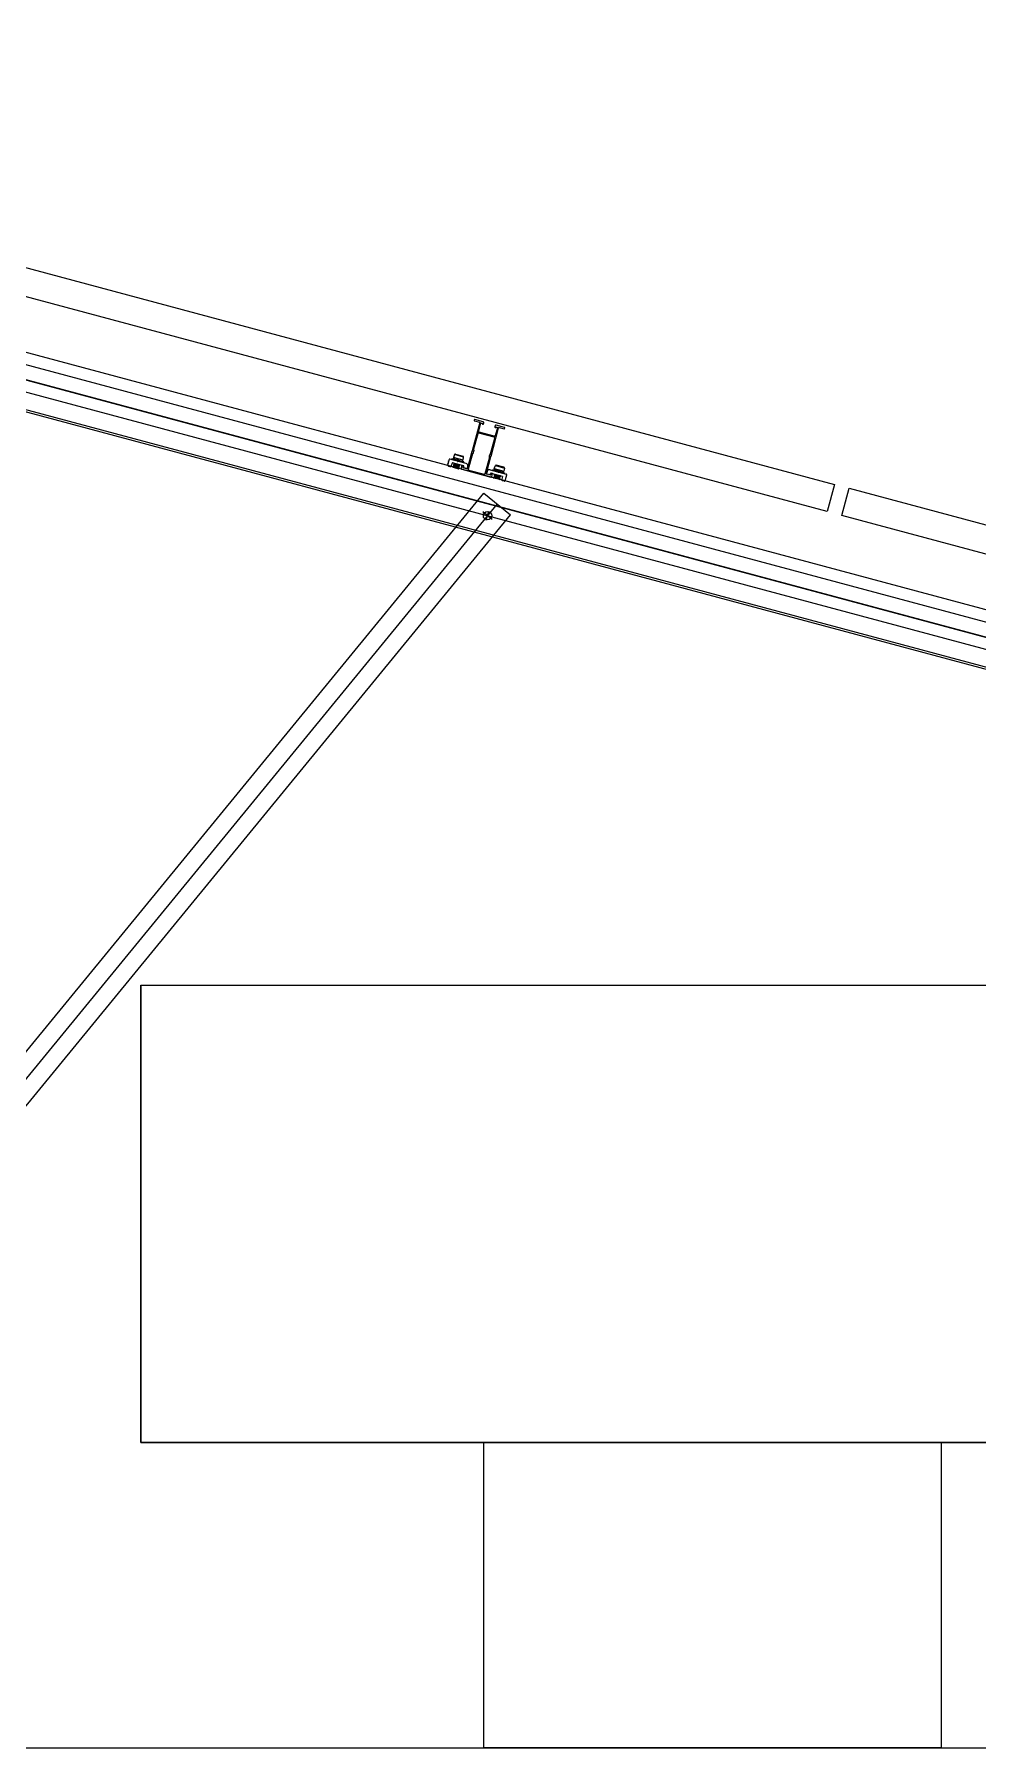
# Model space of a CAD drawing. Header units: millimetres. Extents: x -981 to 40050, y -7777 to 26000.
# Drawn here: x 20228 to 21466, y -6000 to -3753 of the extents above; entities that cross this region are included whole.
import ezdxf

# ---------------------------------------------------------------- set-up
doc = ezdxf.new("R2010")
doc.units = ezdxf.units.MM
doc.layers.add('SECTION', color=7, linetype='Continuous')

# ---------------------------------------------------------------- blocks, each defined once
blk = doc.blocks.new('TCR_PWA_TANK_ROOF_40X26_240_SIDE_SECTION')
for points in [[(5075.5, 2246.6), (7277.8, 1656.5), (7268.2, 1620.8), (5065.9, 2210.9), (5075.5, 2246.6)], [(5222.7, 2018.2), (9086.4, 982.9), (9105.8, 1055.4), (5242.1, 2090.7), (5222.7, 2018.2)], [(5238.1, 2075.7), (9101.8, 1040.4)], [(5233.1, 2056.9), (9096.8, 1021.6)], [(5233.2, 2057.3), (9096.9, 1022.1)], [(5229.2, 2042.4), (9092.9, 1007.1)], [(5223.4, 2020.6), (9087.1, 985.4)], [(6812.5, 1737.4), (6802.6, 1700.3), (6802.6, 1700.3), (6802.7, 1700.2), (6802.7, 1700.1), (6802.8, 1700.1), (6802.8, 1700), (6802.8, 1699.9), (6802.7, 1699.8), (6802.7, 1699.8), (6802.6, 1699.7), (6802.6, 1699.7), (6802.5, 1699.7), (6802.4, 1699.7), (6796.5, 1677.8), (6796.4, 1677.4), (6796.1, 1677.2), (6795.7, 1677.1), (6795.3, 1677.1), (6791.6, 1678.1), (6791.5, 1678.1), (6791.3, 1678.2), (6791.1, 1678.4), (6791, 1678.5), (6791, 1678.7), (6790.9, 1678.9), (6790.9, 1679.1), (6790.9, 1679.3), (6791.2, 1680.3), (6791.2, 1680.3), (6791.2, 1680.4), (6791.2, 1680.5), (6791.1, 1680.6), (6791.1, 1680.7), (6791, 1680.8), (6790.9, 1680.8), (6790.8, 1680.9), (6789.9, 1681.1), (6789.8, 1681.1), (6789.7, 1681.1), (6789.6, 1681.1), (6789.5, 1681.1), (6789.4, 1681), (6789.3, 1680.9), (6789.3, 1680.9), (6789.3, 1680.8), (6788.4, 1677.4), (6788.3, 1677.2), (6788.3, 1677), (6788.4, 1676.8), (6788.5, 1676.6), (6788.6, 1676.5), (6788.7, 1676.3), (6788.9, 1676.2), (6789.1, 1676.2), (6827.1, 1666), (6827.3, 1665.9), (6827.5, 1665.9), (6827.7, 1666), (6827.9, 1666.1), (6828, 1666.2), (6828.2, 1666.3), (6828.3, 1666.5), (6828.3, 1666.7), (6829.2, 1670.1), (6829.3, 1670.3), (6829.2, 1670.4), (6829.1, 1670.6), (6828.9, 1670.7), (6827.9, 1670.9), (6827.8, 1670.9), (6827.7, 1670.9), (6827.6, 1670.9), (6827.6, 1670.9), (6827.5, 1670.8), (6827.4, 1670.7), (6827.4, 1670.7), (6827.3, 1670.6), (6827.1, 1669.6), (6826.9, 1669.3), (6826.6, 1669), (6826.2, 1668.9), (6825.8, 1668.9), (6822.2, 1669.9), (6822, 1670), (6821.8, 1670.1), (6821.7, 1670.2), (6821.6, 1670.3), (6821.5, 1670.5), (6821.4, 1670.7), (6821.4, 1670.9), (6821.5, 1671.1), (6827.3, 1693), (6827.2, 1693.1), (6827.1, 1693.2), (6827.1, 1693.3), (6827.1, 1693.4), (6827.2, 1693.5), (6827.3, 1693.6), (6827.4, 1693.6), (6827.5, 1693.6), (6837.4, 1730.7), (6837.5, 1730.9), (6837.7, 1731), (6837.8, 1731.1), (6838, 1731.1), (6844.6, 1729.3), (6844.8, 1729.3), (6845, 1729.4), (6845.1, 1729.5), (6845.2, 1729.7), (6845.4, 1730.4), (6845.4, 1730.6), (6845.4, 1730.8), (6845.3, 1731), (6845.1, 1731), (6834.1, 1734), (6833.7, 1734), (6833.3, 1733.9), (6833, 1733.6), (6832.8, 1733.3), (6832.4, 1731.7), (6832.4, 1731.6), (6832.4, 1731.5), (6832.4, 1731.4), (6832.5, 1731.4), (6832.5, 1731.3), (6832.6, 1731.2), (6832.7, 1731.2), (6832.8, 1731.1), (6833.4, 1731), (6833.4, 1731), (6833.5, 1731), (6833.5, 1731), (6833.6, 1731), (6833.6, 1731), (6833.7, 1731.1), (6833.7, 1731.1), (6833.7, 1731.2), (6833.8, 1731.4), (6833.8, 1731.4), (6833.8, 1731.5), (6833.9, 1731.5), (6833.9, 1731.6), (6834, 1731.6), (6834, 1731.6), (6834.1, 1731.6), (6834.1, 1731.6), (6835.3, 1731.3), (6835.5, 1731.2), (6835.6, 1731), (6835.7, 1730.9), (6835.7, 1730.7), (6832.9, 1720.3), (6832.8, 1720.1), (6832.7, 1720), (6832.6, 1719.8), (6832.4, 1719.7), (6832.2, 1719.6), (6832.1, 1719.6), (6831.9, 1719.6), (6831.7, 1719.6), (6812, 1724.9), (6811.8, 1725), (6811.6, 1725.1), (6811.5, 1725.2), (6811.3, 1725.4), (6811.3, 1725.5), (6811.2, 1725.7), (6811.2, 1725.9), (6811.2, 1726.1), (6814, 1736.5), (6814.1, 1736.6), (6814.3, 1736.8), (6814.4, 1736.8), (6814.6, 1736.8), (6815.8, 1736.5), (6815.9, 1736.5), (6816, 1736.4), (6816, 1736.3), (6816, 1736.1), (6816, 1735.9), (6815.9, 1735.8), (6816, 1735.7), (6816.1, 1735.6), (6816.2, 1735.6), (6816.7, 1735.4), (6816.9, 1735.4), (6817.1, 1735.5), (6817.3, 1735.6), (6817.4, 1735.8), (6817.8, 1737.3), (6817.8, 1737.5), (6817.8, 1737.7), (6817.7, 1737.9), (6817.7, 1738.1), (6817.6, 1738.2), (6817.4, 1738.4), (6817.2, 1738.5), (6817.1, 1738.5), (6806, 1741.5), (6806, 1741.5), (6805.9, 1741.5), (6805.8, 1741.5), (6805.7, 1741.4), (6805.6, 1741.4), (6805.5, 1741.3), (6805.5, 1741.2), (6805.4, 1741.1), (6805.2, 1740.4), (6805.2, 1740.2), (6805.3, 1740), (6805.4, 1739.8), (6805.6, 1739.8), (6812.2, 1738), (6812.3, 1737.9), (6812.5, 1737.8), (6812.5, 1737.6), (6812.5, 1737.4)], [(6826.8, 1696.6), (6832.3, 1717), (6832.3, 1717.2), (6832.3, 1717.4), (6832.3, 1717.5), (6832.2, 1717.7), (6832.1, 1717.9), (6831.9, 1718), (6831.8, 1718.1), (6831.6, 1718.2), (6811.3, 1723.6), (6810.9, 1723.7), (6810.5, 1723.5), (6810.3, 1723.3), (6810.1, 1722.9), (6804.6, 1702.5), (6804.7, 1701), (6804.4, 1699.5), (6803.9, 1698), (6803.1, 1696.7), (6797.6, 1676.5), (6797.6, 1676.3), (6797.6, 1676.1), (6797.6, 1675.9), (6797.7, 1675.7), (6797.8, 1675.5), (6798, 1675.4), (6798.2, 1675.3), (6798.3, 1675.2), (6818.6, 1669.8), (6819, 1669.8), (6819.4, 1669.9), (6819.7, 1670.1), (6819.8, 1670.5), (6825.3, 1690.8), (6825.2, 1692.3), (6825.5, 1693.8), (6826, 1695.3), (6826.8, 1696.6)], [(6771.5, 1685.1), (6771.4, 1685), (6771.3, 1685), (6771.2, 1684.9), (6771.2, 1684.8)], [(6771.5, 1685.1), (6771.6, 1685.1), (6771.7, 1685.2), (6771.8, 1685.3), (6771.9, 1685.4), (6771.9, 1685.6), (6771.9, 1685.7), (6771.8, 1685.9), (6771.7, 1686)], [(6771.6, 1686.3), (6771.8, 1687.3)], [(6771.6, 1686.3), (6771.6, 1686.2), (6771.6, 1686.1), (6771.6, 1686), (6771.7, 1686)], [(6772.1, 1687.5), (6772, 1687.5), (6771.9, 1687.4), (6771.9, 1687.3), (6771.8, 1687.3)], [(6772.1, 1687.5), (6772.2, 1687.5), (6772.4, 1687.6), (6772.5, 1687.7), (6772.5, 1687.8), (6772.5, 1688), (6772.5, 1688.1), (6772.4, 1688.3), (6772.3, 1688.4)], [(6772.2, 1688.7), (6772.3, 1688.9)], [(6772.2, 1688.7), (6772.2, 1688.6), (6772.2, 1688.5), (6772.3, 1688.4), (6772.3, 1688.4)], [(6773.5, 1689.6), (6773.3, 1689.7), (6773.1, 1689.7), (6772.9, 1689.6), (6772.8, 1689.5), (6772.6, 1689.4), (6772.5, 1689.3), (6772.4, 1689.1), (6772.3, 1688.9)], [(6794.8, 1684), (6773.5, 1689.6)], [(6776.1, 1689.8), (6776, 1689.2)], [(6776, 1689.2), (6776, 1689.1), (6776, 1689), (6776.1, 1689), (6776.1, 1688.9)], [(6776, 1689.2), (6791.4, 1685.1)], [(6776.2, 1689.9), (6776.2, 1689.9), (6776.2, 1689.9), (6776.2, 1689.9), (6776.2, 1689.8), (6776.2, 1689.8), (6776.2, 1689.8), (6776.1, 1689.8), (6776.1, 1689.8)], [(6791.6, 1685.6), (6776.1, 1689.8)], [(6776.4, 1689.9), (6776.4, 1689.9), (6776.3, 1689.9), (6776.3, 1689.9), (6776.3, 1689.9), (6776.3, 1689.9), (6776.3, 1689.9), (6776.3, 1689.9), (6776.2, 1689.9)], [(6791.6, 1685.8), (6776.2, 1689.9)], [(6791.5, 1685.9), (6776.4, 1689.9)], [(6778.4, 1691.3), (6777.9, 1689.7)], [(6777.9, 1689.7), (6777.9, 1689.6), (6778, 1689.6), (6778, 1689.5), (6778.1, 1689.5)], [(6777.9, 1689.7), (6783.9, 1688.1)], [(6779.6, 1695.4), (6778.2, 1691.5)], [(6790.7, 1688.1), (6778.2, 1691.5)], [(6778.6, 1691.4), (6778.6, 1691.4), (6778.5, 1691.4), (6778.5, 1691.4), (6778.4, 1691.4), (6778.4, 1691.3), (6778.4, 1691.3), (6778.4, 1691.3), (6778.4, 1691.3)], [(6784.3, 1689.7), (6778.4, 1691.3)], [(6780.8, 1696), (6780.4, 1696), (6780, 1695.9), (6779.8, 1695.7), (6779.6, 1695.4)], [(6791.4, 1692.2), (6779.6, 1695.4)], [(6780.8, 1696), (6790.7, 1693.3)], [(6783.4, 1687), (6783.4, 1686.9), (6783.4, 1686.8), (6783.5, 1686.7), (6783.6, 1686.6), (6783.7, 1686.6), (6783.8, 1686.7), (6783.9, 1686.7), (6784, 1686.9)], [(6783.4, 1686.9), (6783.9, 1686.7)], [(6783.4, 1686.7), (6783.7, 1686.6)], [(6783.9, 1688.1), (6783.9, 1688.1), (6783.9, 1688.1), (6783.9, 1688.1), (6783.9, 1688.1), (6783.9, 1688), (6783.9, 1688), (6783.8, 1688), (6783.8, 1688), (6783.8, 1688), (6783.8, 1688), (6783.8, 1688), (6783.8, 1688), (6783.8, 1688), (6783.8, 1688), (6783.8, 1688), (6783.8, 1687.9), (6783.8, 1687.9), (6783.7, 1687.9), (6783.7, 1687.9), (6783.7, 1687.9)], [(6783.9, 1688.1), (6784.3, 1689.7)], [(6784.2, 1689.9), (6784.3, 1689.9), (6784.3, 1689.9), (6784.3, 1689.9), (6784.3, 1689.8), (6784.3, 1689.8), (6784.3, 1689.8), (6784.3, 1689.8), (6784.3, 1689.8), (6784.3, 1689.8), (6784.3, 1689.8), (6784.3, 1689.7), (6784.3, 1689.7), (6784.3, 1689.7), (6784.3, 1689.7), (6784.3, 1689.7), (6784.3, 1689.7), (6784.3, 1689.7), (6784.3, 1689.7), (6784.3, 1689.7), (6784.3, 1689.7)], [(6784.2, 1687.8), (6784.2, 1687.8), (6784.2, 1687.8), (6784.2, 1687.8), (6784.2, 1687.8), (6784.2, 1687.8), (6784.2, 1687.8), (6784.2, 1687.9), (6784.3, 1687.9), (6784.3, 1687.9), (6784.3, 1687.9), (6784.3, 1687.9), (6784.3, 1687.9), (6784.3, 1687.9), (6784.3, 1687.9), (6784.3, 1688), (6784.3, 1688), (6784.3, 1688), (6784.3, 1688), (6784.3, 1688), (6784.3, 1688)], [(6784.3, 1688), (6784.7, 1689.5)], [(6784.3, 1688), (6790, 1686.5)], [(6784.7, 1689.5), (6784.7, 1689.6), (6784.7, 1689.6), (6784.8, 1689.6), (6784.8, 1689.6), (6784.8, 1689.6), (6784.8, 1689.6), (6784.8, 1689.6), (6784.8, 1689.7), (6784.8, 1689.7), (6784.7, 1689.7), (6784.7, 1689.7), (6784.7, 1689.7), (6784.7, 1689.7), (6784.7, 1689.7), (6784.7, 1689.7), (6784.7, 1689.7), (6784.7, 1689.7), (6784.7, 1689.8), (6784.7, 1689.8), (6784.7, 1689.8)], [(6790.4, 1688), (6784.7, 1689.5)], [(6789.8, 1686.3), (6789.8, 1686.3), (6789.8, 1686.3), (6789.9, 1686.3), (6789.9, 1686.3), (6789.9, 1686.4), (6790, 1686.4), (6790, 1686.4), (6790, 1686.5)], [(6790, 1686.5), (6790.4, 1688)], [(6790.4, 1688), (6790.4, 1688.1), (6790.4, 1688.2), (6790.4, 1688.2), (6790.3, 1688.3)], [(6791.4, 1692.2), (6791.4, 1692.6), (6791.3, 1692.9), (6791, 1693.2), (6790.7, 1693.3)], [(6790.7, 1688.1), (6791.4, 1692.2)], [(6791.2, 1684.9), (6791.2, 1684.9), (6791.3, 1684.9), (6791.3, 1684.9), (6791.3, 1684.9), (6791.4, 1685), (6791.4, 1685), (6791.4, 1685), (6791.4, 1685.1)], [(6791.4, 1685.1), (6791.6, 1685.6)], [(6791.6, 1685.8), (6791.6, 1685.8), (6791.5, 1685.8), (6791.5, 1685.8), (6791.5, 1685.8), (6791.5, 1685.9), (6791.5, 1685.9), (6791.5, 1685.9), (6791.5, 1685.9)], [(6791.6, 1685.6), (6791.6, 1685.7), (6791.6, 1685.7), (6791.6, 1685.7), (6791.6, 1685.7), (6791.6, 1685.7), (6791.6, 1685.8), (6791.6, 1685.8), (6791.6, 1685.8)], [(6770.5, 1682.2), (6770.4, 1681.6), (6770.6, 1681), (6771, 1680.6), (6771.5, 1680.3)], [(6770.5, 1682.2), (6770.6, 1682.4)], [(6770.8, 1682.6), (6770.7, 1682.6), (6770.6, 1682.6), (6770.6, 1682.5), (6770.6, 1682.4)], [(6770.8, 1682.6), (6770.9, 1682.7), (6771.1, 1682.8), (6771.2, 1682.9), (6771.2, 1683), (6771.2, 1683.2), (6771.2, 1683.3), (6771.1, 1683.4), (6771, 1683.5)], [(6770.9, 1683.9), (6771.2, 1684.8)], [(6770.9, 1683.9), (6770.9, 1683.8), (6770.9, 1683.7), (6771, 1683.6), (6771, 1683.5)], [(6771.5, 1680.3), (6773.5, 1679.8)], [(6773.5, 1679.8), (6773.8, 1679.8), (6774.1, 1679.8), (6774.3, 1679.9), (6774.6, 1680), (6774.9, 1680.1), (6775.1, 1680.4), (6775.2, 1680.6), (6775.3, 1680.9)], [(6776.2, 1684.3), (6775.3, 1680.9)], [(6776.8, 1684.6), (6776.7, 1684.6), (6776.6, 1684.6), (6776.5, 1684.6), (6776.5, 1684.6), (6776.4, 1684.5), (6776.3, 1684.4), (6776.3, 1684.4), (6776.2, 1684.3)], [(6791.3, 1680.7), (6776.8, 1684.6)], [(6777.5, 1679.2), (6777.4, 1679.1)], [(6777.4, 1679.1), (6777.9, 1678.6)], [(6777.4, 1679.1), (6785.1, 1677)], [(6778.1, 1679.4), (6777.5, 1679.2)], [(6777.5, 1679.2), (6785.2, 1677.2)], [(6777.7, 1680), (6777.6, 1679.9)], [(6777.6, 1679.9), (6778.1, 1679.4)], [(6777.6, 1679.9), (6785.4, 1677.8)], [(6778.3, 1680.2), (6777.7, 1680)], [(6777.7, 1680), (6785.4, 1677.9)], [(6777.9, 1680.8), (6777.8, 1680.7)], [(6777.8, 1680.7), (6778.3, 1680.2)], [(6777.8, 1680.7), (6785.6, 1678.6)], [(6778.5, 1681), (6777.9, 1680.8)], [(6777.9, 1680.8), (6785.6, 1678.7)], [(6778.7, 1681.7), (6778.1, 1681.6)], [(6778.1, 1681.6), (6778.1, 1681.4)], [(6778.1, 1681.6), (6785.8, 1679.5)], [(6778.1, 1681.4), (6778.5, 1681)], [(6778.1, 1681.4), (6785.8, 1679.4)], [(6778.1, 1679.4), (6784.7, 1677.6)], [(6779, 1682.5), (6778.3, 1682.4)], [(6778.3, 1682.4), (6778.3, 1682.2)], [(6778.3, 1682.4), (6786, 1680.3)], [(6778.3, 1682.2), (6778.7, 1681.7)], [(6778.3, 1682.2), (6786, 1680.2)], [(6778.3, 1680.2), (6784.9, 1678.4)], [(6779.2, 1683.3), (6778.5, 1683.1)], [(6778.5, 1683.1), (6778.5, 1683)], [(6778.5, 1683.1), (6786.2, 1681.1)], [(6778.5, 1683), (6779, 1682.5)], [(6778.5, 1683), (6786.2, 1680.9)], [(6778.5, 1681), (6785.1, 1679.2)], [(6779.1, 1684), (6778.7, 1683.9)], [(6778.7, 1683.9), (6778.7, 1683.8)], [(6778.7, 1683.9), (6786.4, 1681.9)], [(6778.7, 1683.8), (6779.2, 1683.3)], [(6778.7, 1683.8), (6786.4, 1681.7)], [(6778.7, 1681.7), (6785.3, 1680)], [(6779, 1682.5), (6785.5, 1680.8)], [(6779.2, 1683.3), (6785.8, 1681.6)], [(6784.5, 1676.9), (6785.1, 1677)], [(6784.7, 1677.6), (6785.4, 1677.8)], [(6785.2, 1677.2), (6784.7, 1677.6)], [(6784.9, 1678.4), (6785.6, 1678.6)], [(6785.4, 1677.9), (6784.9, 1678.4)], [(6785.1, 1679.2), (6785.8, 1679.4)], [(6785.6, 1678.7), (6785.1, 1679.2)], [(6785.1, 1677), (6785.2, 1677.2)], [(6785.3, 1680), (6786, 1680.2)], [(6785.8, 1679.5), (6785.3, 1680)], [(6785.4, 1677.8), (6785.4, 1677.9)], [(6785.5, 1680.8), (6786.2, 1680.9)], [(6786, 1680.3), (6785.5, 1680.8)], [(6785.6, 1678.6), (6785.6, 1678.7)], [(6785.8, 1681.6), (6786.4, 1681.7)], [(6786.2, 1681.1), (6785.8, 1681.6)], [(6785.8, 1679.4), (6785.8, 1679.5)], [(6786, 1680.2), (6786, 1680.3)], [(6786.4, 1681.9), (6786.2, 1682.1)], [(6786.2, 1680.9), (6786.2, 1681.1)], [(6786.4, 1681.7), (6786.4, 1681.9)], [(6788.5, 1677.8), (6789.3, 1680.8)], [(6789.9, 1681.1), (6789.8, 1681.1), (6789.7, 1681.1), (6789.6, 1681.1), (6789.5, 1681.1), (6789.4, 1681), (6789.3, 1680.9), (6789.3, 1680.9), (6789.3, 1680.8)], [(6791.2, 1680.3), (6791.2, 1680.5), (6791.1, 1680.6), (6791, 1680.8), (6790.8, 1680.9)], [(6791.2, 1680.3), (6790.9, 1679.3)], [(6790.9, 1679.3), (6790.9, 1678.9), (6791, 1678.5), (6791.3, 1678.2), (6791.6, 1678.1)], [(6791.7, 1680.1), (6791.7, 1680.3), (6791.6, 1680.5), (6791.5, 1680.6), (6791.3, 1680.7)], [(6791.3, 1678.7), (6791.7, 1680.1)], [(6791.3, 1678.7), (6791.3, 1678.6), (6791.3, 1678.5), (6791.3, 1678.4), (6791.3, 1678.3)], [(6791.6, 1678.1), (6795.3, 1677.1)], [(6796.9, 1680.3), (6797, 1681.5), (6796.6, 1682.6), (6795.8, 1683.4), (6794.8, 1684)], [(6795.3, 1677.1), (6795.5, 1677), (6795.7, 1677.1), (6795.9, 1677.1), (6796.1, 1677.2), (6796.2, 1677.3), (6796.4, 1677.4), (6796.5, 1677.6), (6796.5, 1677.8)], [(6796.1, 1677.4), (6796, 1677.2), (6796, 1677.2)], [(6796.9, 1680.3), (6796.1, 1677.4)], [(6821.5, 1671.1), (6821.4, 1670.9), (6821.4, 1670.7), (6821.5, 1670.5), (6821.6, 1670.3), (6821.7, 1670.2), (6821.8, 1670.1), (6822, 1670), (6822.2, 1669.9)], [(6822.4, 1673.4), (6821.6, 1670.5)], [(6821.6, 1670.5), (6821.6, 1670.4), (6821.6, 1670.3)], [(6825.8, 1668.9), (6822.2, 1669.9)], [(6826.1, 1675.6), (6824.9, 1675.6), (6823.8, 1675.3), (6822.9, 1674.5), (6822.4, 1673.4)], [(6825.8, 1668.9), (6826.2, 1668.9), (6826.6, 1669), (6826.9, 1669.3), (6827.1, 1669.6)], [(6826.1, 1675.6), (6847.3, 1669.9)], [(6826.3, 1668.9), (6826.3, 1669), (6826.4, 1669.1), (6826.4, 1669.2), (6826.4, 1669.3)], [(6826.4, 1669.3), (6826.8, 1670.7)], [(6827.4, 1671.1), (6827.2, 1671.1), (6827.1, 1671), (6826.9, 1670.9), (6826.8, 1670.7)], [(6827.3, 1670.6), (6827.1, 1669.6)], [(6827.9, 1670.9), (6827.7, 1670.9), (6827.6, 1670.9), (6827.4, 1670.8), (6827.3, 1670.6)], [(6827.4, 1671.1), (6841.9, 1667.2)], [(6828.3, 1666.7), (6829.2, 1670.1)], [(6829.2, 1670.1), (6829.3, 1670.2), (6829.3, 1670.2), (6829.2, 1670.3), (6829.2, 1670.4), (6829.1, 1670.5), (6829.1, 1670.6), (6829, 1670.6), (6828.9, 1670.7)], [(6829.5, 1674.9), (6829.7, 1675.4)], [(6829.5, 1674.9), (6829.5, 1674.8), (6829.5, 1674.8), (6829.5, 1674.7), (6829.5, 1674.7), (6829.5, 1674.7), (6829.6, 1674.6), (6829.6, 1674.6), (6829.6, 1674.6)], [(6845, 1670.7), (6829.5, 1674.9)], [(6829.7, 1675.4), (6829.7, 1675.5), (6829.7, 1675.5), (6829.7, 1675.5), (6829.7, 1675.5), (6829.7, 1675.5), (6829.7, 1675.5), (6829.7, 1675.5), (6829.7, 1675.6)], [(6829.7, 1675.6), (6829.8, 1675.6), (6829.8, 1675.6), (6829.8, 1675.6), (6829.8, 1675.6), (6829.8, 1675.6), (6829.9, 1675.6), (6829.9, 1675.6), (6829.9, 1675.6)], [(6829.7, 1675.6), (6845.1, 1671.4)], [(6829.7, 1675.4), (6845.1, 1671.3)], [(6829.9, 1675.6), (6845, 1671.5)], [(6830.9, 1664.8), (6831, 1664.9)], [(6831.4, 1664.3), (6830.9, 1664.8)], [(6838.7, 1662.7), (6830.9, 1664.8)], [(6831, 1664.9), (6831.6, 1665.1)], [(6838.7, 1662.8), (6831, 1664.9)], [(6831.1, 1665.5), (6831.2, 1665.7)], [(6831.6, 1665.1), (6831.1, 1665.5)], [(6838.9, 1663.5), (6831.1, 1665.5)], [(6831.2, 1665.7), (6831.8, 1665.8)], [(6838.9, 1663.6), (6831.2, 1665.7)], [(6831.4, 1675.4), (6831.9, 1676.9)], [(6831.4, 1675.4), (6831.4, 1675.3), (6831.4, 1675.3), (6831.5, 1675.3), (6831.5, 1675.2), (6831.5, 1675.2), (6831.5, 1675.2), (6831.6, 1675.1), (6831.6, 1675.1)], [(6837.1, 1673.8), (6831.4, 1675.4)], [(6831.4, 1666.5), (6832, 1666.6)], [(6831.4, 1666.3), (6831.4, 1666.5)], [(6839.1, 1664.4), (6831.4, 1666.5)], [(6831.8, 1665.8), (6831.4, 1666.3)], [(6839.1, 1664.3), (6831.4, 1666.3)], [(6831.6, 1667.2), (6832.3, 1667.4)], [(6831.6, 1667.1), (6831.6, 1667.2)], [(6839.3, 1665.2), (6831.6, 1667.2)], [(6832, 1666.6), (6831.6, 1667.1)], [(6839.3, 1665), (6831.6, 1667.1)], [(6838.2, 1663.3), (6831.6, 1665.1)], [(6831.7, 1677.2), (6833.1, 1681)], [(6831.7, 1677.2), (6844.2, 1673.8)], [(6831.8, 1668), (6832.5, 1668.2)], [(6831.8, 1667.9), (6831.8, 1668)], [(6839.5, 1665.9), (6831.8, 1668)], [(6832.3, 1667.4), (6831.8, 1667.9)], [(6839.5, 1665.8), (6831.8, 1667.9)], [(6838.4, 1664.1), (6831.8, 1665.8)], [(6832.1, 1677.1), (6832, 1677.1), (6832, 1677), (6831.9, 1677), (6831.9, 1676.9)], [(6831.9, 1676.9), (6837.5, 1675.4)], [(6832, 1668.8), (6832.7, 1669)], [(6832, 1668.7), (6832, 1668.8)], [(6839.7, 1666.7), (6832, 1668.8)], [(6832.5, 1668.2), (6832, 1668.7)], [(6839.7, 1666.6), (6832, 1668.7)], [(6838.6, 1664.9), (6832, 1666.6)], [(6832.2, 1669.6), (6832.6, 1669.7)], [(6832.2, 1669.5), (6832.2, 1669.6)], [(6840, 1667.5), (6832.2, 1669.6)], [(6832.7, 1669), (6832.2, 1669.5)], [(6839.9, 1667.4), (6832.2, 1669.5)], [(6838.8, 1665.6), (6832.3, 1667.4)], [(6839.1, 1666.4), (6832.5, 1668.2)], [(6839.3, 1667.2), (6832.7, 1669)], [(6834.3, 1681.6), (6833.9, 1681.7), (6833.6, 1681.6), (6833.3, 1681.3), (6833.1, 1681)], [(6833.1, 1681), (6844.9, 1677.8)], [(6844.2, 1679), (6834.3, 1681.6)], [(6836.9, 1672.7), (6836.9, 1672.5), (6836.9, 1672.4), (6837, 1672.4), (6837.1, 1672.3), (6837.2, 1672.3), (6837.3, 1672.3), (6837.4, 1672.4), (6837.5, 1672.5)], [(6837.4, 1672.4), (6836.9, 1672.5)], [(6837.3, 1672.3), (6837, 1672.4)], [(6837.1, 1673.8), (6837.5, 1675.4)], [(6837.2, 1673.6), (6837.2, 1673.6), (6837.2, 1673.6), (6837.2, 1673.6), (6837.2, 1673.6), (6837.1, 1673.7), (6837.1, 1673.7), (6837.1, 1673.7), (6837.1, 1673.7), (6837.1, 1673.7), (6837.1, 1673.7), (6837.1, 1673.7), (6837.1, 1673.8), (6837.1, 1673.8), (6837.1, 1673.8), (6837.1, 1673.8), (6837.1, 1673.8), (6837.1, 1673.8), (6837.1, 1673.8), (6837.1, 1673.8), (6837.1, 1673.8)], [(6837.5, 1675.4), (6837.5, 1675.4), (6837.6, 1675.4), (6837.6, 1675.4), (6837.6, 1675.4), (6837.6, 1675.5), (6837.6, 1675.5), (6837.6, 1675.5), (6837.6, 1675.5), (6837.6, 1675.5), (6837.6, 1675.5), (6837.6, 1675.5), (6837.6, 1675.5), (6837.6, 1675.5), (6837.6, 1675.5), (6837.7, 1675.5), (6837.7, 1675.6), (6837.7, 1675.6), (6837.7, 1675.6), (6837.7, 1675.6), (6837.7, 1675.6)], [(6837.6, 1673.7), (6838, 1675.3)], [(6837.6, 1673.7), (6837.6, 1673.7), (6837.6, 1673.7), (6837.6, 1673.7), (6837.6, 1673.7), (6837.6, 1673.7), (6837.6, 1673.6), (6837.6, 1673.6), (6837.6, 1673.6), (6837.6, 1673.6), (6837.6, 1673.6), (6837.6, 1673.6), (6837.6, 1673.6), (6837.6, 1673.6), (6837.6, 1673.5), (6837.6, 1673.5), (6837.6, 1673.5), (6837.6, 1673.5), (6837.6, 1673.5), (6837.6, 1673.5), (6837.6, 1673.5)], [(6843.5, 1672.1), (6837.6, 1673.7)], [(6838.1, 1675.4), (6838.1, 1675.4), (6838.1, 1675.4), (6838.1, 1675.4), (6838.1, 1675.4), (6838.1, 1675.4), (6838.1, 1675.4), (6838.1, 1675.4), (6838, 1675.4), (6838, 1675.4), (6838, 1675.4), (6838, 1675.4), (6838, 1675.3), (6838, 1675.3), (6838, 1675.3), (6838, 1675.3), (6838, 1675.3), (6838, 1675.3), (6838, 1675.3), (6838, 1675.3), (6838, 1675.3)], [(6838, 1675.3), (6843.9, 1673.7)], [(6838.7, 1662.7), (6838.1, 1662.5)], [(6838.9, 1663.5), (6838.2, 1663.3)], [(6838.2, 1663.3), (6838.7, 1662.8)], [(6839.1, 1664.3), (6838.4, 1664.1)], [(6838.4, 1664.1), (6838.9, 1663.6)], [(6839.3, 1665), (6838.6, 1664.9)], [(6838.6, 1664.9), (6839.1, 1664.4)], [(6838.7, 1662.8), (6838.7, 1662.7)], [(6839.5, 1665.8), (6838.8, 1665.6)], [(6838.8, 1665.6), (6839.3, 1665.2)], [(6838.9, 1663.6), (6838.9, 1663.5)], [(6839.7, 1666.6), (6839.1, 1666.4)], [(6839.1, 1666.4), (6839.5, 1665.9)], [(6839.1, 1664.4), (6839.1, 1664.3)], [(6839.9, 1667.4), (6839.3, 1667.2)], [(6839.3, 1667.2), (6839.7, 1666.7)], [(6839.3, 1665.2), (6839.3, 1665)], [(6839.5, 1665.9), (6839.5, 1665.8)], [(6839.7, 1667.8), (6840, 1667.5)], [(6839.7, 1666.7), (6839.7, 1666.6)], [(6840, 1667.5), (6839.9, 1667.4)], [(6841.4, 1663.2), (6841.3, 1662.9), (6841.3, 1662.6), (6841.4, 1662.3), (6841.5, 1662), (6841.7, 1661.8), (6841.9, 1661.6), (6842.2, 1661.4), (6842.4, 1661.3)], [(6842.3, 1666.6), (6841.4, 1663.2)], [(6842.3, 1666.6), (6842.3, 1666.7), (6842.3, 1666.8), (6842.3, 1666.9), (6842.2, 1666.9), (6842.2, 1667), (6842.1, 1667.1), (6842, 1667.1), (6841.9, 1667.2)], [(6843.3, 1672), (6843.4, 1672), (6843.4, 1672), (6843.5, 1672.1), (6843.5, 1672.1)], [(6843.9, 1673.7), (6843.5, 1672.1)], [(6843.9, 1673.7), (6843.9, 1673.7), (6843.9, 1673.8), (6843.9, 1673.8), (6843.9, 1673.8), (6843.9, 1673.9), (6843.9, 1673.9), (6843.8, 1673.9), (6843.8, 1673.9)], [(6844.9, 1677.8), (6844.9, 1678.2), (6844.8, 1678.6), (6844.6, 1678.8), (6844.2, 1679)], [(6844.9, 1677.8), (6844.2, 1673.8)], [(6844.7, 1670.6), (6844.8, 1670.6), (6844.9, 1670.6), (6844.9, 1670.6), (6845, 1670.7)], [(6845, 1671.5), (6845, 1671.5), (6845, 1671.5), (6845, 1671.5), (6845, 1671.5), (6845.1, 1671.5), (6845.1, 1671.5), (6845.1, 1671.5), (6845.1, 1671.4)], [(6845.1, 1671.3), (6845, 1670.7)], [(6845.1, 1671.4), (6845.1, 1671.4), (6845.1, 1671.4), (6845.1, 1671.4), (6845.1, 1671.4), (6845.1, 1671.3), (6845.1, 1671.3), (6845.1, 1671.3), (6845.1, 1671.3)], [(6846.4, 1663.3), (6846.3, 1663.3), (6846.1, 1663.2), (6846, 1663.1), (6846, 1663), (6846, 1662.8), (6846, 1662.7), (6846.1, 1662.6), (6846.2, 1662.5)], [(6846.4, 1663.3), (6846.5, 1663.4), (6846.6, 1663.4), (6846.6, 1663.5), (6846.7, 1663.6)], [(6847.1, 1665.8), (6846.9, 1665.7), (6846.8, 1665.6), (6846.7, 1665.5), (6846.6, 1665.4), (6846.6, 1665.2), (6846.6, 1665.1), (6846.7, 1665), (6846.8, 1664.9)], [(6846.7, 1663.6), (6846.9, 1664.6)], [(6846.9, 1664.6), (6846.9, 1664.6), (6846.9, 1664.7), (6846.9, 1664.8), (6846.8, 1664.9)], [(6847.1, 1665.8), (6847.1, 1665.8), (6847.2, 1665.8), (6847.3, 1665.9), (6847.3, 1666)], [(6848, 1668.6), (6848.1, 1668.8), (6848.1, 1669), (6848, 1669.2), (6847.9, 1669.4), (6847.8, 1669.6), (6847.7, 1669.7), (6847.5, 1669.8), (6847.3, 1669.9)], [(6847.7, 1668.2), (6847.6, 1668.1), (6847.4, 1668.1), (6847.3, 1667.9), (6847.3, 1667.8), (6847.3, 1667.7), (6847.3, 1667.5), (6847.4, 1667.4), (6847.5, 1667.3)], [(6847.3, 1666), (6847.6, 1667)], [(6847.6, 1667), (6847.6, 1667.1), (6847.6, 1667.1), (6847.5, 1667.2), (6847.5, 1667.3)], [(6847.7, 1668.2), (6847.8, 1668.2), (6847.9, 1668.2), (6847.9, 1668.3), (6848, 1668.4)], [(6848, 1668.4), (6848, 1668.6)], [(5505.4, 44.6), (6818.1, 1645.1)], [(6818.1, 1645.1), (6852.9, 1616.5)], [(6844.4, 1660.8), (6842.4, 1661.3)], [(6844.4, 1660.8), (6845, 1660.8), (6845.5, 1661), (6845.9, 1661.4), (6846.2, 1661.9)], [(6846.3, 1662.1), (6846.3, 1662.2), (6846.3, 1662.3), (6846.2, 1662.4), (6846.2, 1662.5)], [(6846.2, 1661.9), (6846.3, 1662.1)], [(7297.1, 1651.3), (9499.5, 1061.2), (9489.9, 1025.5), (7287.6, 1615.6), (7297.1, 1651.3)], [(6835.5, 1630.8), (5522.8, 30.4)], [(6828.8, 1610.4), (6816.8, 1620.3)], [(6828.3, 1615.4), (6827.9, 1613.2), (6826.7, 1611.5), (6825, 1610.3), (6822.8, 1609.9), (6820.7, 1610.3), (6818.9, 1611.5), (6817.7, 1613.2), (6817.3, 1615.4), (6817.7, 1617.5), (6818.9, 1619.2), (6820.7, 1620.4), (6822.8, 1620.9), (6825, 1620.4), (6826.7, 1619.2), (6827.9, 1617.5), (6828.3, 1615.4)], [(6828.3, 1615.4), (6827.9, 1613.2), (6826.7, 1611.5), (6825, 1610.3), (6822.8, 1609.9), (6820.7, 1610.3), (6818.9, 1611.5), (6817.7, 1613.2), (6817.3, 1615.4), (6817.7, 1617.5), (6818.9, 1619.2), (6820.7, 1620.4), (6822.8, 1620.9), (6825, 1620.4), (6826.7, 1619.2), (6827.9, 1617.5), (6828.3, 1615.4)], [(6821.2, 1609.5), (6824.4, 1621.2)], [(5540.2, 16.1), (6852.9, 1616.5)], [(6817, 1616.9), (6828.7, 1613.8)], [(6367.9, 1000), (6367.9, 400)], [(6367.9, 1000), (7867.9, 1000), (7867.9, 400), (6367.9, 400), (6367.9, 1000)], [(6367.9, 400), (7867.9, 400)], [(6817.9, 400), (7417.9, 400), (7417.9, 0), (6817.9, 0), (6817.9, 400)], [(-643.7, 0), (9780.1, 0)]]:
    blk.add_lwpolyline(points)

msp = doc.modelspace()

# ---------------------------------------------------------------- block references
at = {"layer": 'SECTION'}
msp.add_blockref('TCR_PWA_TANK_ROOF_40X26_240_SIDE_SECTION', (14000, -6000), dxfattribs=at)

doc.saveas('drawing.dxf')
